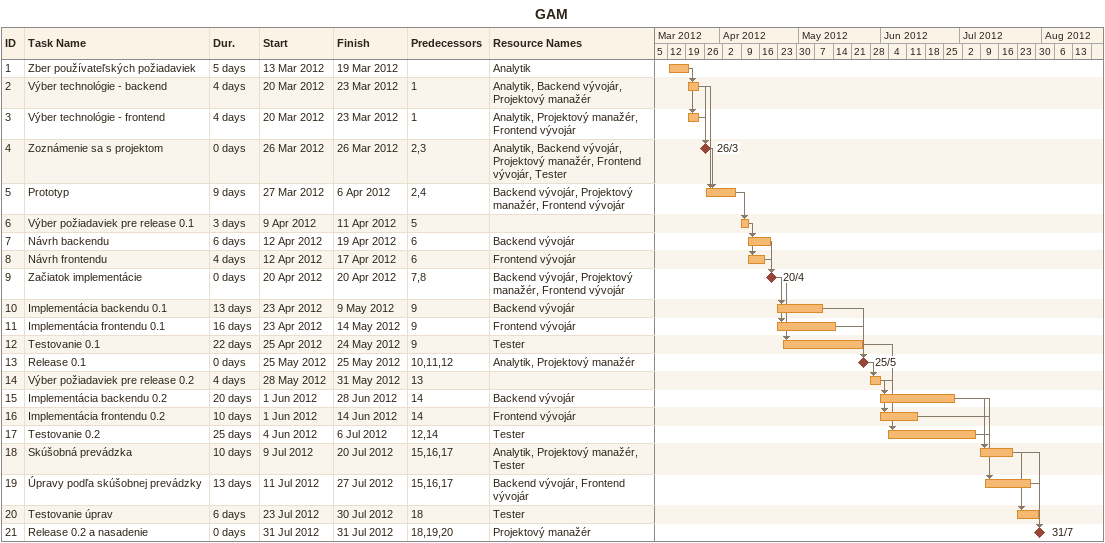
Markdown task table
GAM

| ID | Task | Duration | Start | Finish | Predecessors | Resources |
|---|---|---|---|---|---|---|
| 1 | Zber používateľských požiadaviek | 5d | 2012-03-13 | 2012-03-19 |  | Analytik |
| 2 | Výber technológie - backend | 4d | 2012-03-20 | 2012-03-23 | 1 | Analytik, Backend vývojár, Projektový manažér |
| 3 | Výber technológie - frontend | 4d | 2012-03-20 | 2012-03-23 | 1 | Analytik, Projektový manažér, Frontend vývojár |
| 4 | Zoznámenie sa s projektom | 0d | 2012-03-26 | 2012-03-26 | 2, 3 | Analytik, Backend vývojár, Projektový manažér, Frontend vývojár, Tester |
| 5 | Prototyp | 9d | 2012-03-27 | 2012-04-06 | 2, 4 | Backend vývojár, Projektový manažér, Frontend vývojár |
| 6 | Výber požiadaviek pre release 0.1 | 3d | 2012-04-09 | 2012-04-11 | 5 |  |
| 7 | Návrh backendu | 6d | 2012-04-12 | 2012-04-19 | 6 | Backend vývojár |
| 8 | Návrh frontendu | 4d | 2012-04-12 | 2012-04-17 | 6 | Frontend vývojár |
| 9 | Začiatok implementácie | 0d | 2012-04-20 | 2012-04-20 | 7, 8 | Backend vývojár, Projektový manažér, Frontend vývojár |
| 10 | Implementácia backendu 0.1 | 13d | 2012-04-23 | 2012-05-09 | 9 | Backend vývojár |
| 11 | Implementácia frontendu 0.1 | 16d | 2012-04-23 | 2012-05-14 | 9 | Frontend vývojár |
| 12 | Testovanie 0.1 | 22d | 2012-04-25 | 2012-05-24 | 9 | Tester |
| 13 | Release 0.1 | 0d | 2012-05-25 | 2012-05-25 | 10, 11, 12 | Analytik, Projektový manažér |
| 14 | Výber požiadaviek pre release 0.2 | 4d | 2012-05-28 | 2012-05-31 | 13 |  |
| 15 | Implementácia backendu 0.2 | 20d | 2012-06-01 | 2012-06-28 | 14 | Backend vývojár |
| 16 | Implementácia frontendu 0.2 | 10d | 2012-06-01 | 2012-06-14 | 14 | Frontend vývojár |
| 17 | Testovanie 0.2 | 25d | 2012-06-04 | 2012-07-06 | 12, 14 | Tester |
| 18 | Skúšobná prevádzka | 10d | 2012-07-09 | 2012-07-20 | 15, 16, 17 | Analytik, Projektový manažér, Tester |
| 19 | Úpravy podľa skúšobnej prevádzky | 13d | 2012-07-11 | 2012-07-27 | 15, 16, 17 | Backend vývojár, Frontend vývojár |
| 20 | Testovanie úprav | 6d | 2012-07-23 | 2012-07-30 | 18 | Tester |
| 21 | Release 0.2 a nasadenie | 0d | 2012-07-31 | 2012-07-31 | 18, 19, 20 | Projektový manažér |
